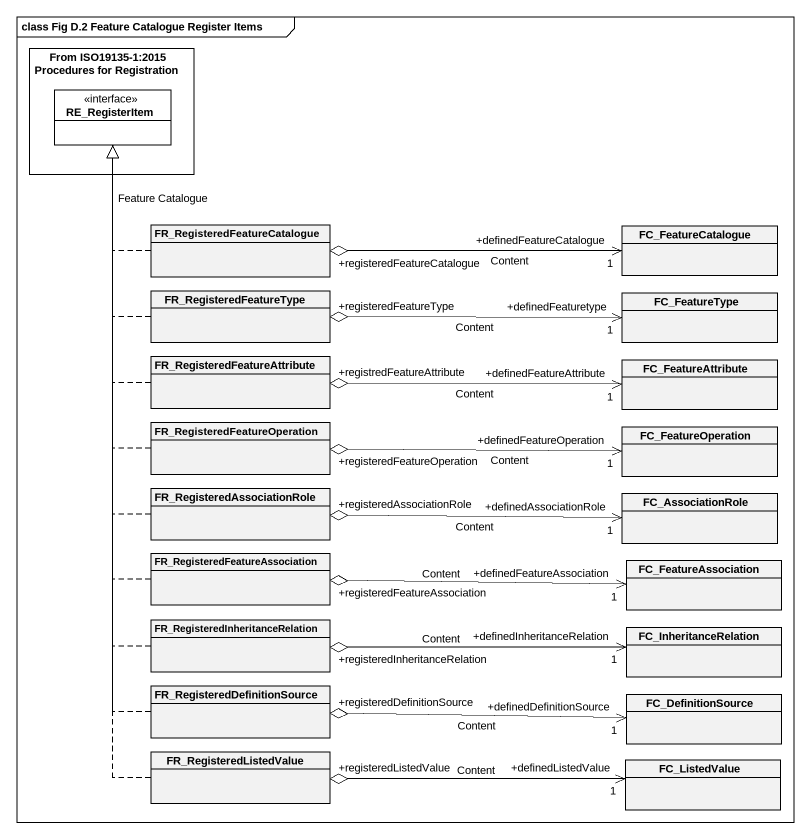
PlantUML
@startuml
mainframe class Fig D.2 Feature Catalogue Register Items
hide circle
hide empty members
rectangle "From ISO19135-1:2015 Procedures for Registration" as From_ISO19135_1_2015 {
  class RE_RegisterItem <<interface>> #FFFFFF
}
class "FR_RegisteredFeatureCatalogue" as FR_RegisteredFeatureCatalogu
class FC_FeatureCatalogue
class FR_RegisteredFeatureType
class FC_FeatureType
class "FR_RegisteredFeatureAttribute" as FR_RegisteredFeatureAttribut
class FC_FeatureAttribute
class "FR_RegisteredFeatureOperation" as FR_RegisteredFeatureOperatio
class FC_FeatureOperation
class FR_RegisteredAssociationRole
class FC_AssociationRole
class "FR_RegisteredFeatureAssociation" as FR_RegisteredFeatureAssociat
class FC_FeatureAssociation
class "FR_RegisteredInheritanceRelation" as FR_RegisteredInheritanceRela
class FC_InheritanceRelation
class "FR_RegisteredDefinitionSource" as FR_RegisteredDefinitionSourc
class FC_DefinitionSource
class FR_RegisteredListedValue
class FC_ListedValue
FR_RegisteredFeatureCatalogu .up.|> RE_RegisterItem : Feature Catalogue
FC_FeatureCatalogue "+definedFeatureCatalogue\n1" <-left-o "+registeredFeatureCatalogue" FR_RegisteredFeatureCatalogu : Content
FR_RegisteredFeatureType .up.|> RE_RegisterItem
FC_FeatureType "+definedFeaturetype\n1" <-left-o "+registeredFeatureType" FR_RegisteredFeatureType : Content
FR_RegisteredFeatureAttribut .up.|> RE_RegisterItem
FC_FeatureAttribute "+definedFeatureAttribute\n1" <-left-o "+registredFeatureAttribute" FR_RegisteredFeatureAttribut : Content
FR_RegisteredFeatureOperatio .up.|> RE_RegisterItem
FC_FeatureOperation "+definedFeatureOperation\n1" <-left-o "+registeredFeatureOperation" FR_RegisteredFeatureOperatio : Content
FR_RegisteredAssociationRole .up.|> RE_RegisterItem
FC_AssociationRole "+definedAssociationRole\n1" <-left-o "+registeredAssociationRole" FR_RegisteredAssociationRole : Content
FR_RegisteredFeatureAssociat .up.|> RE_RegisterItem
FC_FeatureAssociation "+definedFeatureAssociation\n1" <-left-o "+registeredFeatureAssociation" FR_RegisteredFeatureAssociat : Content
FR_RegisteredInheritanceRela .up.|> RE_RegisterItem
FC_InheritanceRelation "+definedInheritanceRelation\n1" <-left-o "+registeredInheritanceRelation" FR_RegisteredInheritanceRela : Content
FR_RegisteredDefinitionSourc .up.|> RE_RegisterItem
FC_DefinitionSource "+definedDefinitionSource\n1" <-left-o "+registeredDefinitionSource" FR_RegisteredDefinitionSourc : Content
FR_RegisteredListedValue .up.|> RE_RegisterItem
FC_ListedValue "+definedListedValue\n1" <-left-o "+registeredListedValue" FR_RegisteredListedValue : Content
@enduml
